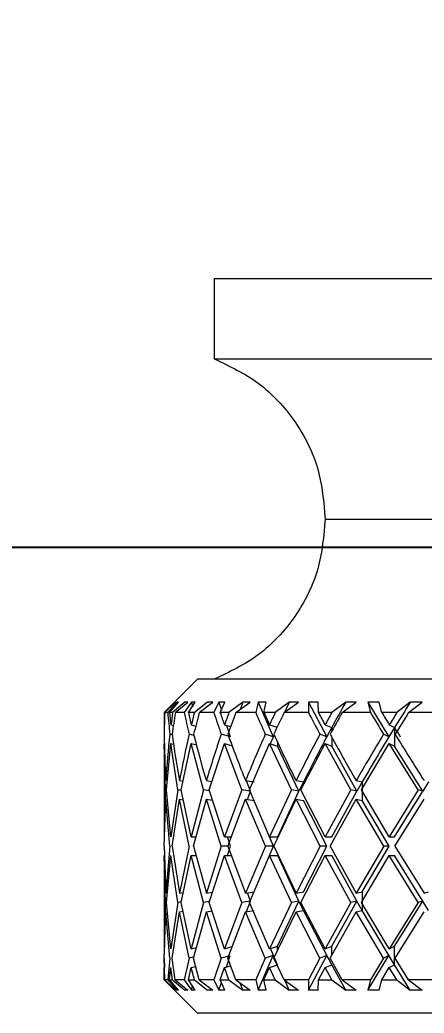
# Model space of a CAD drawing. Header units: millimetres. Extents: x 6 to 425, y 6 to 273.
# Drawn here: x 157.63 to 160.03, y 32.53 to 38.43 of the extents above; entities that cross this region are included whole.
import ezdxf

# ---------------------------------------------------------------- set-up
doc = ezdxf.new("R2010")
doc.units = ezdxf.units.MM
doc.layers.add('ITAR', color=7, linetype='Continuous')
doc.styles.add('SLDTEXTSTYLE0', font='TXT', dxfattribs={"width": 0.75})
doc.dimstyles.new('SLDDIMSTYLE0', dxfattribs={"dimtxt": 3.175, "dimasz": 3.302, "dimexe": 0, "dimexo": 0.0625, "dimgap": 0.79375, "dimtad": 0, "dimtih": 1, "dimtoh": 1, "dimlfac": 2, "dimrnd": 1e-09, "dimzin": 4, "dimdsep": 46, "dimtxsty": 'SLDTEXTSTYLE0', "dimsah": 1, "dimcen": 0.09, "dimadec": 0, "dimazin": 1, "dimtfac": 1, "dimtofl": 0, "dimtmove": 0, "dimatfit": 3, "dimfxl": 1, "dimfrac": 2, "dimtolj": 1, "dimtzin": 12, "dimarcsym": 0})

# ---------------------------------------------------------------- blocks, each defined once
blk = doc.blocks.new('_D_12')
at = {"layer": 'ITAR'}
for p, q in [((244.3698, 85.1475), (141.9194, 85.1475)), ((145.0944, 85.1475), (145.0944, 67.7603)), ((138.4696, 62.0266), (137.8247, 62.0266)), ((137.8247, 62.0266), (137.8247, 56.9863)), ((151.7192, 62.0266), (152.3641, 62.0266)), ((152.3641, 62.0266), (152.3641, 56.9863)), ((137.8247, 56.9863), (138.4696, 56.9863)), ((152.3641, 56.9863), (151.7192, 56.9863)), ((145.0944, 35.2954), (145.0944, 56.3413)), ((244.3698, 35.2954), (141.9194, 35.2954))]:
    blk.add_line(p, q, dxfattribs=at)
for points in [[(145.0944, 85.1475), (144.5864, 81.8455), (145.6024, 81.8455)], [(145.0944, 35.2954), (145.6024, 38.5974), (144.5864, 38.5974)]]:
    blk.add_solid(points, dxfattribs=at)
at = {"layer": 'ITAR', "char_height": 3.175, "attachment_point": 1, "style": 'SLDTEXTSTYLE0'}
for s, insert in [('99.70mm', (135.8472, 66.7643)), ('3.93in', (139.2758, 61.079))]:
    blk.add_mtext(s, dxfattribs=dict(at, insert=insert))

msp = doc.modelspace()

# ---------------------------------------------------------------- linework, layer by layer
at = {"color": 7, "linetype": 'Continuous', "lineweight": 15}
for p, q in [((158.7835, 36.8933), (158.7835, 36.4171)), ((158.7835, 36.8933), (161.1648, 36.8933)), ((158.7835, 36.4171), (161.1648, 36.4171)), ((158.6843, 34.5121), (158.4859, 34.3136)), ((163.6452, 34.5121), (158.6843, 34.5121)), ((158.5501, 34.3757), (158.4864, 34.3136)), ((158.4891, 34.3136), (158.5541, 34.3753)), ((158.5615, 34.3753), (158.507, 34.3136)), ((158.5181, 34.3136), (158.5713, 34.3757)), ((158.6084, 34.3757), (158.536, 34.3136)), ((158.5541, 34.3753), (158.5501, 34.3757)), ((158.5524, 34.3136), (158.6261, 34.3753)), ((158.5713, 34.3757), (158.5615, 34.3753)), ((158.5615, 34.3753), (158.5625, 34.3654)), ((158.648, 34.3753), (158.6057, 34.3136)), ((158.6261, 34.3753), (158.6084, 34.3757)), ((158.6302, 34.3136), (158.6712, 34.3757)), ((158.6712, 34.3757), (158.648, 34.3753)), ((158.648, 34.3753), (158.6537, 34.3491)), ((158.7444, 34.3757), (158.6656, 34.3136)), ((158.6952, 34.3136), (158.7752, 34.3753)), ((158.7752, 34.3753), (158.7444, 34.3757)), ((158.8109, 34.3753), (158.7822, 34.3136)), ((158.847, 34.3757), (158.8109, 34.3753)), ((158.8109, 34.3753), (158.8263, 34.3291)), ((158.8194, 34.3136), (158.847, 34.3757)), ((158.9539, 34.3757), (158.871, 34.3136)), ((158.9129, 34.3136), (158.9969, 34.3753)), ((158.9969, 34.3753), (158.9539, 34.3757)), ((159.0454, 34.3753), (159.031, 34.3136)), ((159.0931, 34.3757), (159.0454, 34.3753)), ((159.0454, 34.3753), (159.1354, 34.17)), ((159.0798, 34.3136), (159.0931, 34.3757)), ((159.2306, 34.3757), (159.1462, 34.3136)), ((159.1991, 34.3136), (159.2844, 34.3753)), ((159.2844, 34.3753), (159.2306, 34.3757)), ((159.4022, 34.3757), (159.3442, 34.3753)), ((159.3442, 34.3753), (159.3447, 34.3136)), ((159.3442, 34.3753), (159.453, 34.17)), ((159.4036, 34.3136), (159.4022, 34.3757)), ((159.566, 34.3757), (159.4827, 34.3136)), ((159.545, 34.3136), (159.6291, 34.3753)), ((159.6291, 34.3753), (159.566, 34.3757)), ((159.7649, 34.3757), (159.6984, 34.3753)), ((159.6984, 34.3753), (159.7137, 34.3136)), ((159.6984, 34.3753), (159.8226, 34.17)), ((159.7809, 34.3136), (159.7649, 34.3757)), ((159.95, 34.3757), (159.8703, 34.3136)), ((159.9402, 34.3136), (160.0205, 34.3753)), ((160.0205, 34.3753), (159.95, 34.3757)), ((158.4859, 34.3136), (158.4859, 34.241)), ((158.4864, 34.3136), (158.4859, 34.3136)), ((158.507, 34.3136), (158.4891, 34.3136)), ((158.536, 34.3136), (158.5181, 34.3136)), ((158.6057, 34.3136), (158.5524, 34.3136)), ((158.6656, 34.3136), (158.6302, 34.3136)), ((158.7822, 34.3136), (158.6952, 34.3136)), ((158.871, 34.3136), (158.8194, 34.3136)), ((159.031, 34.3136), (158.9129, 34.3136)), ((159.1462, 34.3136), (159.0798, 34.3136)), ((159.3447, 34.3136), (159.1991, 34.3136)), ((159.4827, 34.3136), (159.4036, 34.3136)), ((159.7137, 34.3136), (159.545, 34.3136)), ((159.8703, 34.3136), (159.7809, 34.3136)), ((160.1267, 34.3136), (159.9402, 34.3136)), ((158.4859, 34.241), (158.487, 34.2407)), ((158.5266, 34.241), (158.5409, 34.2374)), ((158.6474, 34.241), (158.6737, 34.234)), ((158.8448, 34.241), (158.8813, 34.2305)), ((159.1126, 34.241), (159.1573, 34.2265)), ((159.4428, 34.241), (159.483, 34.2254)), ((159.8253, 34.241), (159.8566, 34.2254)), ((158.5342, 34.1819), (158.52, 34.1855)), ((158.6631, 34.1779), (158.6342, 34.1855)), ((158.8693, 34.1729), (158.8254, 34.1855)), ((158.8569, 34.2375), (158.8794, 34.17)), ((159.1354, 34.17), (159.0876, 34.1855)), ((159.453, 34.17), (159.4129, 34.1855)), ((159.8226, 34.17), (159.7914, 34.1855)), ((159.8566, 34.2254), (159.8566, 34.1146)), ((158.4859, 34.1308), (158.4859, 33.5747)), ((158.493, 33.854), (158.4859, 34.1301)), ((158.4997, 33.854), (158.5266, 34.1301)), ((158.5674, 33.854), (158.5266, 34.1301)), ((158.5266, 34.1301), (158.5419, 34.1263)), ((158.5875, 33.854), (158.6474, 34.1301)), ((158.7207, 33.854), (158.6474, 34.1301)), ((158.6474, 34.1301), (158.6774, 34.1222)), ((158.7535, 33.854), (158.8448, 34.1301)), ((158.9483, 33.854), (158.8448, 34.1301)), ((158.8448, 34.1301), (158.8898, 34.1172)), ((158.9929, 33.854), (159.1126, 34.1301)), ((159.2432, 33.854), (159.1126, 34.1301)), ((159.1126, 34.1301), (159.1605, 34.1146)), ((159.2982, 33.854), (159.4428, 34.1301)), ((159.5965, 33.854), (159.4428, 34.1301)), ((159.4428, 34.1301), (159.483, 34.1146)), ((159.6602, 33.854), (159.8253, 34.1301)), ((159.9975, 33.854), (159.8253, 34.1301)), ((159.8253, 34.1301), (159.8566, 34.1146)), ((159.2879, 33.8461), (159.1605, 34.1146)), ((159.6328, 33.8461), (159.483, 34.1146)), ((160.0242, 33.8461), (159.8566, 34.1146)), ((158.5772, 33.9094), (158.5989, 33.9066)), ((158.7369, 33.9094), (158.7703, 33.9048)), ((158.9703, 33.9094), (159.0222, 33.9015)), ((159, 33.8461), (158.9765, 33.9085)), ((159.2705, 33.9094), (159.3152, 33.9015)), ((159.3152, 33.9015), (159.288, 33.8461)), ((159.6282, 33.9094), (159.6645, 33.9015)), ((159.6645, 33.9015), (159.6329, 33.8461)), ((159.6645, 33.9015), (159.6645, 33.7907)), ((160.0594, 33.9015), (160.0243, 33.8461)), ((158.493, 33.854), (158.4859, 33.5753)), ((158.5266, 33.5753), (158.4997, 33.854)), ((158.5674, 33.854), (158.5266, 33.5753)), ((158.5881, 33.8513), (158.5674, 33.854)), ((158.6474, 33.5753), (158.5875, 33.854)), ((158.7207, 33.854), (158.6474, 33.5753)), ((158.7551, 33.8492), (158.7207, 33.854)), ((158.8448, 33.5753), (158.7535, 33.854)), ((158.9483, 33.854), (158.8448, 33.5753)), ((158.996, 33.8467), (158.9483, 33.854)), ((158.9819, 33.7968), (159.0002, 33.8461)), ((159.1126, 33.5753), (158.9929, 33.854)), ((159.2432, 33.854), (159.1126, 33.5753)), ((159.1613, 33.5753), (159.288, 33.8461)), ((159.2879, 33.8461), (159.2432, 33.854)), ((159.4428, 33.5753), (159.2982, 33.854)), ((159.5965, 33.854), (159.4428, 33.5753)), ((159.4836, 33.5753), (159.6329, 33.8461)), ((159.6328, 33.8461), (159.5965, 33.854)), ((159.8253, 33.5753), (159.6602, 33.854)), ((159.9975, 33.854), (159.8253, 33.5753)), ((159.8571, 33.5753), (160.0243, 33.8461)), ((160.0242, 33.8461), (159.9975, 33.854)), ((158.4861, 33.5199), (158.4961, 33.7986)), ((158.5201, 33.5199), (158.4961, 33.7986)), ((158.5336, 33.5199), (158.5772, 33.7986)), ((158.6344, 33.5199), (158.5772, 33.7986)), ((158.5772, 33.7986), (158.6, 33.7956)), ((158.6609, 33.5199), (158.7369, 33.7986)), ((158.8256, 33.5199), (158.7369, 33.7986)), ((158.7369, 33.7986), (158.7733, 33.7935)), ((158.8644, 33.5199), (158.9703, 33.7986)), ((159.0879, 33.5199), (158.9703, 33.7986)), ((158.9703, 33.7986), (159.0222, 33.7907)), ((159.1377, 33.5199), (159.2705, 33.7986)), ((159.4133, 33.5199), (159.2705, 33.7986)), ((159.2705, 33.7986), (159.3152, 33.7907)), ((159.4541, 33.5199), (159.3152, 33.7907)), ((159.4727, 33.5199), (159.6282, 33.7986)), ((159.7919, 33.5199), (159.6282, 33.7986)), ((159.6282, 33.7986), (159.6645, 33.7907)), ((159.8237, 33.5199), (159.6645, 33.7907)), ((159.859, 33.5199), (160.0326, 33.7986)), ((158.4861, 33.5199), (158.4881, 33.5753)), ((158.6474, 33.5753), (158.676, 33.5753)), ((158.8448, 33.5753), (158.8855, 33.5753)), ((158.8806, 33.5199), (158.8629, 33.5753)), ((159.1126, 33.5753), (159.1613, 33.5753)), ((159.1366, 33.5199), (159.1132, 33.5753)), ((159.4428, 33.5753), (159.4836, 33.5753)), ((159.8253, 33.5753), (159.8571, 33.5753)), ((158.4861, 33.5199), (158.4961, 33.2412)), ((158.4861, 33.5199), (158.4881, 33.4644)), ((158.5201, 33.5199), (158.4961, 33.2412)), ((158.5336, 33.5199), (158.5772, 33.2412)), ((158.6344, 33.5199), (158.5772, 33.2412)), ((158.6609, 33.5199), (158.7369, 33.2412)), ((158.8256, 33.5199), (158.7369, 33.2412)), ((158.8644, 33.5199), (158.8256, 33.5199)), ((158.8629, 33.4644), (158.8806, 33.5199)), ((158.8644, 33.5199), (158.9703, 33.2412)), ((159.0879, 33.5199), (158.9703, 33.2412)), ((159.1366, 33.5199), (159.0879, 33.5199)), ((159.1132, 33.4644), (159.1366, 33.5199)), ((159.1377, 33.5199), (159.2705, 33.2412)), ((159.4133, 33.5199), (159.2705, 33.2412)), ((159.3152, 33.2491), (159.4541, 33.5199)), ((159.4541, 33.5199), (159.4133, 33.5199)), ((159.4727, 33.5199), (159.6282, 33.2412)), ((159.7919, 33.5199), (159.6282, 33.2412)), ((159.6645, 33.2491), (159.8237, 33.5199)), ((159.8237, 33.5199), (159.7919, 33.5199)), ((159.859, 33.5199), (160.0326, 33.2412)), ((158.4859, 33.4651), (158.4859, 32.909)), ((158.493, 33.1858), (158.4859, 33.4644)), ((158.4997, 33.1858), (158.5266, 33.4644)), ((158.5674, 33.1858), (158.5266, 33.4644)), ((158.5875, 33.1858), (158.6474, 33.4644)), ((158.7207, 33.1858), (158.6474, 33.4644)), ((158.6474, 33.4644), (158.676, 33.4644)), ((158.7535, 33.1858), (158.8448, 33.4644)), ((158.9483, 33.1858), (158.8448, 33.4644)), ((158.8448, 33.4644), (158.8855, 33.4644)), ((158.9929, 33.1858), (159.1126, 33.4644)), ((159.2432, 33.1858), (159.1126, 33.4644)), ((159.1126, 33.4644), (159.1613, 33.4644)), ((159.288, 33.1937), (159.1613, 33.4644)), ((159.2982, 33.1858), (159.4428, 33.4644)), ((159.5965, 33.1858), (159.4428, 33.4644)), ((159.4428, 33.4644), (159.4836, 33.4644)), ((159.6329, 33.1937), (159.4836, 33.4644)), ((159.6602, 33.1858), (159.8253, 33.4644)), ((159.9975, 33.1858), (159.8253, 33.4644)), ((159.8253, 33.4644), (159.8571, 33.4644)), ((160.0243, 33.1937), (159.8571, 33.4644)), ((158.5772, 33.2412), (158.6, 33.2441)), ((158.7369, 33.2412), (158.7733, 33.2462)), ((158.9703, 33.2412), (159.0222, 33.2491)), ((159.0002, 33.1937), (158.9819, 33.243)), ((159.2705, 33.2412), (159.3152, 33.2491)), ((159.6282, 33.2412), (159.6645, 33.2491)), ((159.6645, 33.2491), (159.6645, 33.1382)), ((160.0326, 33.2412), (160.0594, 33.2491)), ((158.493, 33.1858), (158.4859, 32.9096)), ((158.5266, 32.9096), (158.4997, 33.1858)), ((158.5674, 33.1858), (158.5266, 32.9096)), ((158.5881, 33.1885), (158.5674, 33.1858)), ((158.6474, 32.9096), (158.5875, 33.1858)), ((158.7207, 33.1858), (158.6474, 32.9096)), ((158.7551, 33.1905), (158.7207, 33.1858)), ((158.8448, 32.9096), (158.7535, 33.1858)), ((158.9483, 33.1858), (158.8448, 32.9096)), ((158.996, 33.1931), (158.9483, 33.1858)), ((158.9765, 33.1313), (159, 33.1937)), ((159.1126, 32.9096), (158.9929, 33.1858)), ((159.2432, 33.1858), (159.1126, 32.9096)), ((159.1605, 32.9252), (159.2879, 33.1937)), ((159.2879, 33.1937), (159.2432, 33.1858)), ((159.3152, 33.1382), (159.2879, 33.1937)), ((159.4428, 32.9096), (159.2982, 33.1858)), ((159.5965, 33.1858), (159.4428, 32.9096)), ((159.483, 32.9252), (159.6328, 33.1937)), ((159.6328, 33.1937), (159.5965, 33.1858)), ((159.6645, 33.1382), (159.6328, 33.1937)), ((159.8253, 32.9096), (159.6602, 33.1858)), ((159.9975, 33.1858), (159.8253, 32.9096)), ((159.8566, 32.9252), (160.0242, 33.1937)), ((160.0242, 33.1937), (159.9975, 33.1858)), ((160.0594, 33.1382), (160.0242, 33.1937)), ((158.4862, 32.8543), (158.4961, 33.1303)), ((158.52, 32.8543), (158.4961, 33.1303)), ((158.5337, 32.8543), (158.5772, 33.1303)), ((158.5772, 33.1303), (158.5989, 33.1331)), ((158.6342, 32.8543), (158.5772, 33.1303)), ((158.6612, 32.8543), (158.7369, 33.1303)), ((158.7369, 33.1303), (158.7703, 33.1349)), ((158.8254, 32.8543), (158.7369, 33.1303)), ((158.8647, 32.8543), (158.9703, 33.1303)), ((158.9703, 33.1303), (159.0222, 33.1382)), ((159.0876, 32.8543), (158.9703, 33.1303)), ((159.1381, 32.8543), (159.2705, 33.1303)), ((159.2705, 33.1303), (159.3152, 33.1382)), ((159.4129, 32.8543), (159.2705, 33.1303)), ((159.483, 32.8143), (159.3152, 33.1382)), ((159.4731, 32.8543), (159.6282, 33.1303)), ((159.6282, 33.1303), (159.6645, 33.1382)), ((159.7914, 32.8543), (159.6282, 33.1303)), ((159.8566, 32.8143), (159.6645, 33.1382)), ((159.8595, 32.8543), (160.0326, 33.1303)), ((158.4862, 32.8543), (158.4893, 32.9418)), ((158.6474, 32.9096), (158.6786, 32.9179)), ((158.8448, 32.9096), (158.8909, 32.9229)), ((159.1126, 32.9096), (159.1605, 32.9252)), ((159.1605, 32.8143), (159.1189, 32.9117)), ((159.4428, 32.9096), (159.483, 32.9252)), ((159.8253, 32.9096), (159.8566, 32.9252)), ((159.8566, 32.8143), (159.8566, 32.9252)), ((158.4891, 32.7261), (158.4862, 32.8543)), ((158.4862, 32.8543), (158.4874, 32.7991)), ((158.52, 32.8543), (158.507, 32.7261)), ((158.5524, 32.7261), (158.5337, 32.8543)), ((158.6342, 32.8543), (158.6057, 32.7261)), ((158.6633, 32.8619), (158.6342, 32.8543)), ((158.6952, 32.7261), (158.6612, 32.8543)), ((158.8254, 32.8543), (158.7822, 32.7261)), ((158.8695, 32.8669), (158.8254, 32.8543)), ((158.8569, 32.8022), (158.8794, 32.8698)), ((158.9129, 32.7261), (158.8647, 32.8543)), ((159.0876, 32.8543), (159.031, 32.7261)), ((159.0454, 32.6645), (159.1354, 32.8698)), ((159.1354, 32.8698), (159.0876, 32.8543)), ((159.1991, 32.7261), (159.1381, 32.8543)), ((159.3442, 32.6645), (159.453, 32.8698)), ((159.4129, 32.8543), (159.3447, 32.7261)), ((159.453, 32.8698), (159.4129, 32.8543)), ((159.483, 32.8143), (159.453, 32.8698)), ((159.545, 32.7261), (159.4731, 32.8543)), ((159.6984, 32.6645), (159.8226, 32.8698)), ((159.7914, 32.8543), (159.7137, 32.7261)), ((159.8226, 32.8698), (159.7914, 32.8543)), ((159.8566, 32.8143), (159.8226, 32.8698)), ((159.9402, 32.7261), (159.8595, 32.8543)), ((158.4859, 32.7994), (158.4859, 32.7261)), ((158.4864, 32.7261), (158.4859, 32.7988)), ((158.5181, 32.7261), (158.5266, 32.7988)), ((158.536, 32.7261), (158.5266, 32.7988)), ((158.6302, 32.7261), (158.6474, 32.7988)), ((158.6474, 32.7988), (158.674, 32.8058)), ((158.6656, 32.7261), (158.6474, 32.7988)), ((158.8194, 32.7261), (158.8448, 32.7988)), ((158.8448, 32.7988), (158.8816, 32.8093)), ((158.871, 32.7261), (158.8448, 32.7988)), ((159.0798, 32.7261), (159.1126, 32.7988)), ((159.1126, 32.7988), (159.1605, 32.8143)), ((159.1462, 32.7261), (159.1126, 32.7988)), ((159.4036, 32.7261), (159.4428, 32.7988)), ((159.4428, 32.7988), (159.483, 32.8143)), ((159.4827, 32.7261), (159.4428, 32.7988)), ((159.566, 32.6641), (159.483, 32.8143)), ((159.7809, 32.7261), (159.8253, 32.7988)), ((159.8253, 32.7988), (159.8566, 32.8143)), ((159.8703, 32.7261), (159.8253, 32.7988)), ((159.95, 32.6641), (159.8566, 32.8143)), ((158.4859, 32.7261), (158.6843, 32.5277)), ((158.4859, 32.7261), (158.4864, 32.7261)), ((158.4864, 32.7261), (158.5501, 32.6641)), ((158.4891, 32.7261), (158.5541, 32.6645)), ((158.507, 32.7261), (158.4891, 32.7261)), ((158.507, 32.7261), (158.5615, 32.6645)), ((158.5713, 32.6641), (158.5181, 32.7261)), ((158.5181, 32.7261), (158.536, 32.7261)), ((158.536, 32.7261), (158.6084, 32.6641)), ((158.5524, 32.7261), (158.6261, 32.6645)), ((158.6057, 32.7261), (158.5524, 32.7261)), ((158.6057, 32.7261), (158.648, 32.6645)), ((158.6712, 32.6641), (158.6302, 32.7261)), ((158.6302, 32.7261), (158.6656, 32.7261)), ((158.6656, 32.7261), (158.7444, 32.6641)), ((158.6952, 32.7261), (158.7752, 32.6645)), ((158.7822, 32.7261), (158.6952, 32.7261)), ((158.7822, 32.7261), (158.8109, 32.6645)), ((158.8109, 32.6645), (158.8263, 32.7106)), ((158.847, 32.6641), (158.8194, 32.7261)), ((158.8194, 32.7261), (158.871, 32.7261)), ((158.871, 32.7261), (158.9539, 32.6641)), ((158.9129, 32.7261), (158.9969, 32.6645)), ((159.031, 32.7261), (158.9129, 32.7261)), ((158.9539, 32.6641), (158.9379, 32.7078)), ((159.031, 32.7261), (159.0454, 32.6645)), ((159.0931, 32.6641), (159.0798, 32.7261)), ((159.0798, 32.7261), (159.1462, 32.7261)), ((159.1462, 32.7261), (159.2306, 32.6641)), ((159.1991, 32.7261), (159.2844, 32.6645)), ((159.3447, 32.7261), (159.1991, 32.7261)), ((159.2306, 32.6641), (159.2029, 32.7234)), ((159.3447, 32.7261), (159.3442, 32.6645)), ((159.4022, 32.6641), (159.4036, 32.7261)), ((159.4036, 32.7261), (159.4827, 32.7261)), ((159.4827, 32.7261), (159.566, 32.6641)), ((159.545, 32.7261), (159.6291, 32.6645)), ((159.7137, 32.7261), (159.545, 32.7261)), ((159.7137, 32.7261), (159.6984, 32.6645)), ((159.7649, 32.6641), (159.7809, 32.7261)), ((159.7809, 32.7261), (159.8703, 32.7261)), ((159.8703, 32.7261), (159.95, 32.6641)), ((159.9402, 32.7261), (160.0205, 32.6645)), ((160.1267, 32.7261), (159.9402, 32.7261)), ((158.5541, 32.6645), (158.5501, 32.6641)), ((158.5615, 32.6645), (158.5625, 32.6744)), ((158.5713, 32.6641), (158.5615, 32.6645)), ((158.6261, 32.6645), (158.6084, 32.6641)), ((158.648, 32.6645), (158.6537, 32.6906)), ((158.6712, 32.6641), (158.648, 32.6645)), ((158.7752, 32.6645), (158.7444, 32.6641)), ((158.847, 32.6641), (158.8109, 32.6645)), ((158.9969, 32.6645), (158.9539, 32.6641)), ((159.0931, 32.6641), (159.0454, 32.6645)), ((159.2844, 32.6645), (159.2306, 32.6641)), ((159.4022, 32.6641), (159.3442, 32.6645)), ((159.6291, 32.6645), (159.566, 32.6641)), ((159.7649, 32.6641), (159.6984, 32.6645)), ((160.0205, 32.6645), (159.95, 32.6641)), ((161.1648, 32.5277), (158.6843, 32.5277))]:
    msp.add_line(p, q, dxfattribs=at)
at = {"color": 8, "linetype": 'Continuous', "lineweight": 15}
for p, q in [((159.4436, 35.4646), (161.1648, 35.4646)), ((159.483, 34.2254), (159.483, 34.2034)), ((159.1605, 34.1374), (159.1605, 34.1146)), ((159.483, 34.1675), (159.483, 34.1146)), ((159.1605, 32.901), (159.1605, 32.9252)), ((159.483, 32.8719), (159.483, 32.9252))]:
    msp.add_line(p, q, dxfattribs=at)
at = {"color": 7, "linetype": 'Continuous', "lineweight": 15}
for centre, major_axis, ratio, start_param, end_param in [((161.2244, 33.5753), (1.4714, 3.7304), 0.600094, 1.592887, 1.604507), ((161.2198, 33.5753), (1.8815, 3.7095), 0.514082, 1.615528, 1.631291), ((161.2134, 33.5753), (2.1634, 3.7219), 0.424487, 1.602373, 1.642291), ((161.2056, 33.5753), (2.3643, 3.7504), 0.335846, 1.569107, 1.609024), ((161.1648, 33.5753), (-0.8534, 3.7906), 0.669893, 1.227297, 1.246571), ((161.1648, 33.4644), (-0.8534, 3.7906), 0.669893, 1.197737, 1.231888), ((161.1648, 33.4644), (-1.4714, 3.7304), 0.600094, 1.115004, 1.149156), ((161.1648, 33.5753), (-1.4714, 3.7304), 0.600094, 1.144564, 1.163838), ((161.1648, 33.5753), (0, 3.8335), 0.698811, 1.376989, 1.396263), ((161.1648, 33.4644), (0, 3.8335), 0.698811, 1.347429, 1.381581), ((161.1648, 33.4644), (-1.8815, 3.7095), 0.514082, 1.092363, 1.126514), ((161.1648, 33.5753), (-1.8815, 3.7095), 0.514082, 1.121923, 1.141197), ((161.1648, 33.5753), (0.8534, 3.7906), 0.669893, 1.526682, 1.545956), ((161.1648, 33.4644), (0.8534, 3.7906), 0.669893, 1.497122, 1.531273), ((161.1648, 33.4644), (-2.1634, 3.7219), 0.424487, 1.105518, 1.13967), ((161.1648, 33.5753), (-2.1634, 3.7219), 0.424487, 1.135078, 1.154352), ((161.1648, 33.5753), (1.4714, 3.7304), 0.600094, 1.609414, 1.628688), ((161.1648, 33.4644), (1.4714, 3.7304), 0.600094, 1.579854, 1.614006), ((161.1648, 33.4644), (-2.3643, 3.7504), 0.335846, 1.138785, 1.172936), ((161.1648, 33.5753), (-2.3643, 3.7504), 0.335846, 1.168344, 1.187619), ((161.1648, 33.5753), (1.8815, 3.7095), 0.514082, 1.632056, 1.65133), ((161.1648, 33.4644), (1.8815, 3.7095), 0.514082, 1.602496, 1.636647), ((161.1648, 33.4644), (-2.5074, 3.7822), 0.24936, 1.183598, 1.217749), ((161.1648, 33.5753), (-2.5074, 3.7822), 0.24936, 1.213158, 1.232432), ((161.1648, 33.5753), (2.1634, 3.7219), 0.424487, 1.6189, 1.638174), ((161.1648, 33.4644), (2.1634, 3.7219), 0.424487, 1.58934, 1.623492), ((161.1648, 33.4644), (-2.6042, 3.8094), 0.164957, 1.235136, 1.269288), ((161.1648, 33.5753), (-2.6042, 3.8094), 0.164957, 1.264696, 1.28397), ((161.1648, 33.5753), (2.3643, 3.7504), 0.335846, 1.585634, 1.604908), ((161.1648, 33.4644), (2.3643, 3.7504), 0.335846, 1.556074, 1.590225), ((161.1648, 33.5753), (-0.8534, 3.7906), 0.669893, 1.261254, 1.333837), ((161.1648, 33.5753), (0, 3.8335), 0.698811, 1.410946, 1.48353), ((161.1648, 33.5753), (-1.4714, 3.7304), 0.600094, 1.178521, 1.251105), ((161.1648, 33.5753), (0.8534, 3.7906), 0.669893, 1.560638, 1.633222), ((161.1648, 33.5753), (-1.8815, 3.7095), 0.514082, 1.15588, 1.228463), ((161.1648, 33.5753), (1.4714, 3.7304), 0.600094, 1.643371, 1.715955), ((161.1648, 33.5753), (-2.1634, 3.7219), 0.424487, 1.169035, 1.241619), ((161.1648, 33.5753), (1.8815, 3.7095), 0.514082, 1.666012, 1.738596), ((161.1648, 33.5753), (-2.3643, 3.7504), 0.335846, 1.202301, 1.274885), ((161.1648, 33.5753), (2.1634, 3.7219), 0.424487, 1.652857, 1.725441), ((161.2134, 33.5753), (2.1634, 3.7219), 0.424487, 1.642291, 1.727507), ((161.1965, 33.5442), (2.1634, 3.7219), 0.424487, 1.634058, 1.648741), ((161.1648, 33.5753), (-2.5074, 3.7822), 0.24936, 1.247114, 1.319698), ((161.1648, 33.5753), (2.3643, 3.7504), 0.335846, 1.619591, 1.692174), ((161.2056, 33.5753), (2.3643, 3.7504), 0.335846, 1.609024, 1.69424), ((161.1865, 33.5442), (2.3643, 3.7504), 0.335846, 1.600792, 1.615474), ((161.2056, 33.5442), (-2.6042, 3.8094), 0.164957, 1.279854, 1.294536), ((161.1648, 33.5753), (-2.6042, 3.8094), 0.164957, 1.298653, 1.371237), ((161.2198, 33.5753), (1.8815, 3.7095), 0.514082, 1.667298, 1.68103)]:
    msp.add_ellipse(centre, major_axis=major_axis, ratio=ratio, start_param=start_param, end_param=end_param, dxfattribs=at)
for points in [[(158.7835, 36.4171), (158.8745, 36.3737), (159.0608, 36.285), (159.2744, 36.0523), (159.4173, 35.7706), (159.435, 35.565), (159.4436, 35.4646)], [(159.4436, 35.4646), (159.435, 35.3642), (159.4173, 35.1586), (159.2744, 34.8768), (159.0608, 34.6441), (158.8745, 34.5554), (158.7835, 34.5121)]]:
    msp.add_open_spline(points, degree=3, knots=[0, 0, 0, 0, 0.244173, 0.5, 0.755827, 1, 1, 1, 1], dxfattribs=at)

# ---------------------------------------------------------------- dimensions: what is measured, and where the dimension line sits
at = {"layer": 'ITAR'}
dim = msp.add_linear_dim(base=(145.0944, 35.2954), p1=(245.6398, 85.1475), p2=(245.6398, 35.2954), angle=90, dimstyle='SLDDIMSTYLE0', dxfattribs=at)
dim.commit()
dim.dimension.update_dxf_attribs({"geometry": '_D_12', "text_midpoint": (145.0944, 62.0508), "dimtype": 160})

doc.saveas('drawing.dxf')
